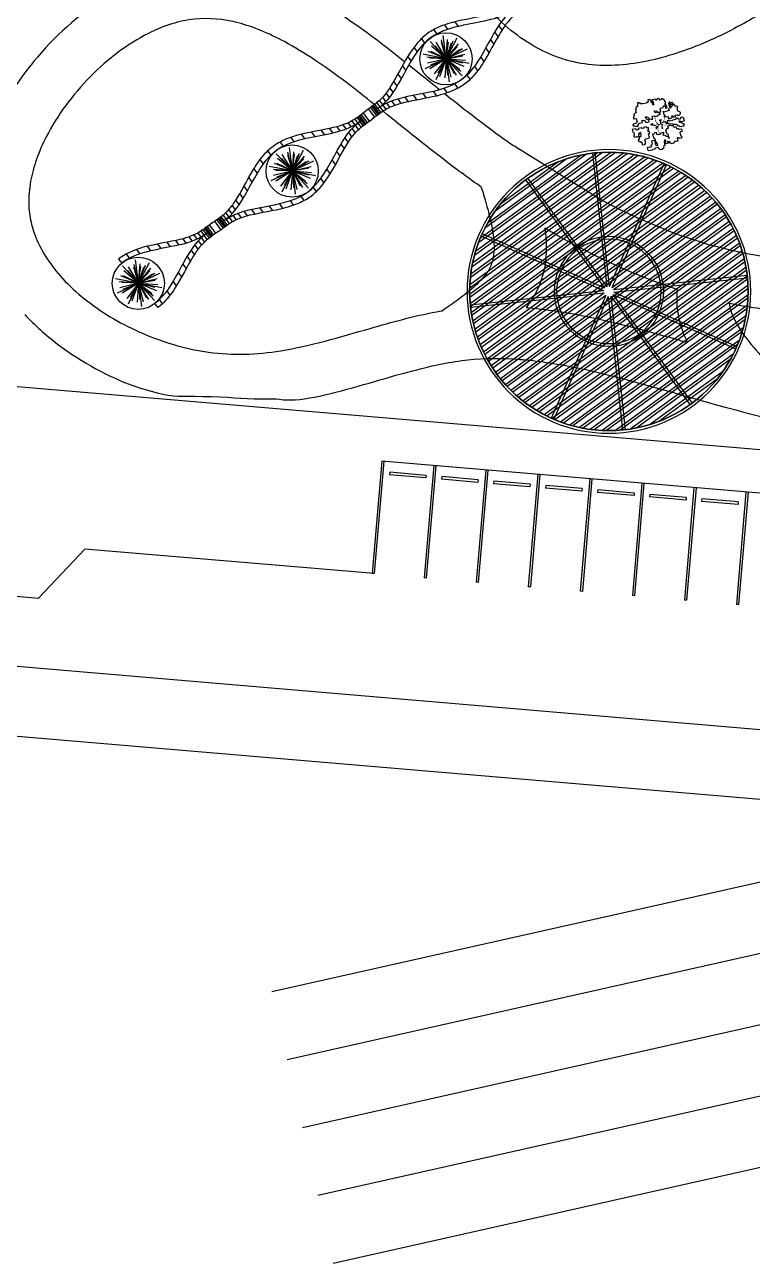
# Model space of a CAD drawing. Header units: inches. Extents: x 40 to 251, y 0 to 175.
# Drawn here: x 76.1 to 117.9, y 0.4 to 71.5 of the extents above; entities that cross this region are included whole.
import ezdxf

# ---------------------------------------------------------------- set-up
doc = ezdxf.new("R2010")
doc.units = ezdxf.units.IN
doc.header["$MEASUREMENT"] = 0
doc.layers.add('CUADRICULA', color=84, linetype='Continuous')
doc.layers.add('SENDAS', color=6, linetype='Continuous')

msp = doc.modelspace()

# ---------------------------------------------------------------- linework, layer by layer
for p, q in [((99.759, 71.029), (99.581, 71.275)), ((100.377, 71.285), (100.192, 71.539)), ((100.995, 71.455), (100.804, 71.718)), ((103.494, 71.249), (103.306, 71.508)), ((99.053, 70.514), (98.874, 70.758)), ((103.027, 70.446), (102.832, 70.715)), ((103.269, 70.879), (103.076, 71.144)), ((98.621, 70.004), (98.435, 70.257)), ((102.761, 69.962), (102.566, 70.23)), ((97.972, 68.943), (97.776, 69.21)), ((98.27, 69.467), (98.078, 69.729)), ((102.101, 68.914), (101.916, 69.168)), ((102.459, 69.442), (102.268, 69.705)), ((97.707, 68.459), (97.511, 68.726)), ((101.662, 68.413), (101.484, 68.658)), ((97.018, 67.369), (96.833, 67.621)), ((97.234, 67.666), (97.045, 67.925)), ((97.463, 68.03), (97.269, 68.294)), ((99.741, 67.459), (99.549, 67.721)), ((100.353, 67.638), (100.167, 67.892)), ((100.964, 67.904), (100.785, 68.148)), ((96.283, 66.679), (96.107, 66.92)), ((96.364, 66.738), (96.187, 66.979)), ((96.484, 66.829), (96.306, 67.072)), ((96.637, 66.958), (96.458, 67.202)), ((96.817, 67.135), (96.637, 67.381)), ((96.836, 66.686), (96.658, 66.929)), ((97.062, 66.801), (96.881, 67.048)), ((97.35, 66.915), (97.165, 67.167)), ((97.704, 67.024), (97.515, 67.282)), ((98.126, 67.125), (97.932, 67.39)), ((98.612, 67.223), (98.415, 67.491)), ((99.154, 67.329), (98.958, 67.596)), ((95.338, 65.99), (95.163, 66.232)), ((95.419, 66.049), (95.244, 66.29)), ((95.636, 65.836), (95.284, 66.319)), ((95.676, 65.865), (95.325, 66.348)), ((95.757, 65.924), (95.406, 66.407)), ((95.878, 66.012), (95.527, 66.495)), ((96.178, 66.231), (95.825, 66.713)), ((96.299, 66.32), (95.946, 66.801)), ((96.379, 66.379), (96.027, 66.86)), ((96.42, 66.408), (96.067, 66.89)), ((96.46, 66.438), (96.284, 66.678)), ((96.542, 66.496), (96.365, 66.737)), ((96.666, 66.58), (96.488, 66.823)), ((93.29, 65.236), (93.095, 65.504)), ((93.773, 65.337), (93.58, 65.602)), ((94.189, 65.445), (94.001, 65.703)), ((94.539, 65.559), (94.355, 65.812)), ((94.823, 65.679), (94.643, 65.926)), ((95.046, 65.797), (94.868, 66.041)), ((95.066, 65.344), (94.886, 65.592)), ((95.216, 65.903), (95.039, 66.147)), ((95.244, 65.524), (95.067, 65.768)), ((95.397, 65.654), (95.22, 65.898)), ((95.515, 65.746), (95.34, 65.988)), ((95.595, 65.806), (95.42, 66.047)), ((90.923, 64.581), (90.744, 64.826)), ((91.541, 64.836), (91.356, 65.09)), ((92.159, 65.007), (91.967, 65.269)), ((92.748, 65.131), (92.554, 65.398)), ((94.658, 64.8), (94.469, 65.059)), ((94.869, 65.105), (94.685, 65.357)), ((90.216, 64.065), (90.037, 64.309)), ((94.191, 63.997), (93.996, 64.266)), ((94.433, 64.43), (94.24, 64.695)), ((89.784, 63.555), (89.599, 63.808)), ((93.925, 63.513), (93.73, 63.781)), ((89.136, 62.494), (88.94, 62.761)), ((89.434, 63.018), (89.242, 63.28)), ((93.265, 62.465), (93.08, 62.719)), ((93.623, 62.993), (93.431, 63.256)), ((88.871, 62.01), (88.675, 62.277)), ((92.826, 61.964), (92.647, 62.209)), ((88.397, 61.217), (88.208, 61.476)), ((88.627, 61.581), (88.433, 61.846)), ((90.905, 61.01), (90.713, 61.272)), ((91.517, 61.189), (91.331, 61.443)), ((92.128, 61.455), (91.949, 61.699)), ((87.528, 60.289), (87.351, 60.531)), ((87.647, 60.38), (87.47, 60.623)), ((87.8, 60.509), (87.622, 60.753)), ((87.981, 60.686), (87.8, 60.933)), ((88.182, 60.92), (87.997, 61.172)), ((88.226, 60.352), (88.045, 60.599)), ((88.514, 60.466), (88.329, 60.718)), ((88.868, 60.575), (88.679, 60.833)), ((89.29, 60.676), (89.096, 60.941)), ((89.775, 60.775), (89.579, 61.043)), ((90.318, 60.88), (90.122, 61.147)), ((86.502, 59.541), (86.326, 59.783)), ((86.583, 59.6), (86.408, 59.841)), ((86.799, 59.387), (86.448, 59.87)), ((86.84, 59.416), (86.489, 59.899)), ((86.921, 59.475), (86.57, 59.958)), ((87.042, 59.563), (86.691, 60.046)), ((87.342, 59.782), (86.989, 60.264)), ((87.463, 59.871), (87.11, 60.352)), ((87.543, 59.93), (87.19, 60.412)), ((87.584, 59.959), (87.231, 60.441)), ((87.447, 60.231), (87.271, 60.471)), ((87.624, 59.989), (87.448, 60.229)), ((87.705, 60.047), (87.529, 60.288)), ((87.829, 60.131), (87.651, 60.374)), ((88, 60.237), (87.822, 60.481)), ((84.936, 58.888), (84.744, 59.153)), ((85.353, 58.996), (85.165, 59.254)), ((85.702, 59.11), (85.519, 59.363)), ((85.986, 59.23), (85.806, 59.477)), ((86.209, 59.348), (86.032, 59.592)), ((86.23, 58.895), (86.05, 59.143)), ((86.38, 59.454), (86.202, 59.698)), ((86.408, 59.075), (86.23, 59.319)), ((86.561, 59.205), (86.383, 59.449)), ((86.679, 59.298), (86.503, 59.539)), ((86.759, 59.357), (86.584, 59.598)), ((82.086, 58.132), (81.908, 58.377)), ((82.704, 58.387), (82.519, 58.641)), ((83.322, 58.558), (83.131, 58.82)), ((83.912, 58.682), (83.717, 58.949)), ((84.454, 58.787), (84.259, 59.055)), ((85.822, 58.351), (85.633, 58.611)), ((86.033, 58.656), (85.849, 58.909)), ((81.458, 58.085), (81.648, 57.853)), ((85.355, 57.548), (85.159, 57.817)), ((85.596, 57.981), (85.404, 58.246)), ((85.089, 57.064), (84.894, 57.332)), ((84.429, 56.016), (84.244, 56.27)), ((84.786, 56.544), (84.595, 56.807)), ((83.736, 55.295), (83.547, 55.527)), ((83.989, 55.515), (83.811, 55.76)), ((73.523, 50.947), (154.914, 44.017)), ((96.581, 46.475), (96.031, 40.016)), ((96.7, 46.464), (96.15, 40.005)), ((154.93, 41.507), (96.581, 46.475)), ((91.152, 12.087), (242.003, 45.981)), ((97.038, 45.834), (97.025, 45.684)), ((99.118, 45.506), (97.025, 45.684)), ((99.13, 45.655), (97.038, 45.834)), ((99.57, 46.22), (99.02, 39.761)), ((99.13, 45.655), (99.118, 45.506)), ((99.689, 46.21), (99.139, 39.751)), ((100.027, 45.579), (100.014, 45.43)), ((102.12, 45.401), (100.027, 45.579)), ((102.559, 45.966), (102.009, 39.507)), ((102.679, 45.955), (102.129, 39.496)), ((105.548, 45.711), (104.998, 39.252)), ((105.668, 45.701), (105.118, 39.242)), ((102.107, 45.251), (100.014, 45.43)), ((102.12, 45.401), (102.107, 45.251)), ((103.016, 45.325), (103.004, 45.175)), ((105.096, 44.997), (103.004, 45.175)), ((105.109, 45.146), (103.016, 45.325)), ((105.109, 45.146), (105.096, 44.997)), ((106.005, 45.07), (105.993, 44.921)), ((108.085, 44.742), (105.993, 44.921)), ((108.098, 44.892), (106.005, 45.07)), ((108.537, 45.457), (107.987, 38.998)), ((108.098, 44.892), (108.085, 44.742)), ((108.657, 45.446), (108.107, 38.987)), ((111.527, 45.202), (110.977, 38.743)), ((111.646, 45.192), (111.096, 38.733)), ((114.516, 44.948), (113.966, 38.489)), ((114.635, 44.937), (114.085, 38.478)), ((108.995, 44.816), (108.982, 44.666)), ((111.074, 44.488), (108.982, 44.666)), ((111.087, 44.637), (108.995, 44.816)), ((111.087, 44.637), (111.074, 44.488)), ((111.984, 44.561), (111.971, 44.412)), ((114.064, 44.233), (111.971, 44.412)), ((114.076, 44.383), (111.984, 44.561)), ((114.076, 44.383), (114.064, 44.233)), ((114.973, 44.307), (114.96, 44.157)), ((117.053, 43.979), (114.96, 44.157)), ((117.065, 44.128), (114.973, 44.307)), ((117.505, 44.693), (116.955, 38.234)), ((117.065, 44.128), (117.053, 43.979)), ((117.625, 44.683), (117.075, 38.224)), ((92.029, 8.184), (242.879, 42.078)), ((76.857, 38.597), (79.531, 41.42)), ((96.15, 40.005), (79.531, 41.42)), ((57.744, 40.224), (76.857, 38.597)), ((96.15, 40.005), (96.031, 40.016)), ((99.139, 39.751), (99.02, 39.761)), ((102.129, 39.496), (102.009, 39.507)), ((105.118, 39.242), (104.998, 39.252)), ((108.107, 38.987), (107.987, 38.998)), ((111.096, 38.733), (110.977, 38.743)), ((114.085, 38.478), (113.966, 38.489)), ((39.834, 37.735), (133.98, 29.719)), ((92.905, 4.282), (243.756, 38.176)), ((117.075, 38.224), (116.955, 38.234)), ((93.782, 0.379), (244.633, 34.273)), ((40.754, 33.642), (133.641, 25.734)), ((90.275, 15.99), (133.641, 25.734))]:
    msp.add_line(p, q)
for centre in [(100.27, 69.588), (91.434, 63.139), (82.597, 56.69)]:
    msp.add_circle(centre, 1.5)
for points, knots in [([(104.511, 73.055), (104.358, 72.943), (104.231, 72.848), (103.894, 72.603), (103.733, 72.496), (103.348, 72.311), (103.132, 72.235), (102.308, 72.003), (101.613, 71.908), (100.545, 71.659), (100.163, 71.548), (99.578, 71.282), (99.36, 71.158), (98.962, 70.855), (98.785, 70.68), (98.209, 70.008), (97.898, 69.434), (97.299, 68.336), (97.011, 67.812), (96.597, 67.334), (96.515, 67.251), (96.336, 67.093), (96.236, 67.015), (95.992, 66.835), (95.848, 66.732), (95.675, 66.606)], [3.721321, 3.721321, 3.721321, 3.721321, 4.116074, 4.116074, 4.90558, 4.90558, 5.695086, 5.695086, 7.698736, 7.698736, 8.830966, 8.830966, 9.542913, 9.542913, 10.25486, 10.25486, 12.082225, 12.082225, 13.909591, 13.909591, 14.356568, 14.356568, 14.803545, 14.803545, 15.252345, 15.252345, 15.252345, 15.252345]), ([(104.865, 72.57), (104.712, 72.458), (104.583, 72.366), (104.246, 72.119), (104.096, 71.999), (103.802, 71.689), (103.664, 71.506), (103.191, 70.793), (102.889, 70.16), (102.326, 69.218), (102.104, 68.888), (101.672, 68.412), (101.488, 68.243), (101.078, 67.956), (100.857, 67.84), (100.042, 67.497), (99.4, 67.375), (98.172, 67.14), (97.585, 67.025), (97.004, 66.777), (96.899, 66.724), (96.694, 66.602), (96.589, 66.531), (96.343, 66.353), (96.202, 66.248), (96.029, 66.121)], [3.721321, 3.721321, 3.721321, 3.721321, 4.116074, 4.116074, 4.90558, 4.90558, 5.695086, 5.695086, 7.698736, 7.698736, 8.830966, 8.830966, 9.542913, 9.542913, 10.25486, 10.25486, 12.082225, 12.082225, 13.909591, 13.909591, 14.356568, 14.356568, 14.803545, 14.803545, 15.252345, 15.252345, 15.252345, 15.252345]), ([(104.296, 72.526), (104.296, 72.526), (102.991, 71.496), (98.628, 71.838), (97.623, 67.578), (96.243, 66.649), (96.243, 66.649)], [3.721321, 3.721321, 3.721321, 3.721321, 4.743416, 9.486833, 14.230249, 15.252345, 15.252345, 15.252345, 15.252345]), ([(104.296, 72.526), (104.296, 72.526), (102.917, 71.598), (101.912, 67.338), (97.549, 67.679), (96.243, 66.649), (96.243, 66.649)], [3.721321, 3.721321, 3.721321, 3.721321, 4.743416, 9.486833, 14.230249, 15.252345, 15.252345, 15.252345, 15.252345]), ([(104.296, 72.526), (104.296, 72.526), (102.917, 71.598), (101.912, 67.338), (97.549, 67.679), (96.243, 66.649), (96.243, 66.649)], [3.721321, 3.721321, 3.721321, 3.721321, 4.743416, 9.486833, 14.230249, 15.252345, 15.252345, 15.252345, 15.252345]), ([(104.296, 72.526), (104.296, 72.526), (102.991, 71.496), (98.628, 71.838), (97.623, 67.578), (96.243, 66.649), (96.243, 66.649)], [3.721321, 3.721321, 3.721321, 3.721321, 4.743416, 9.486833, 14.230249, 15.252345, 15.252345, 15.252345, 15.252345]), ([(86.839, 60.157), (86.991, 60.268), (87.121, 60.361), (87.457, 60.607), (87.607, 60.728), (87.901, 61.038), (88.04, 61.22), (88.512, 61.934), (88.815, 62.567), (89.377, 63.508), (89.6, 63.839), (90.031, 64.315), (90.216, 64.484), (90.626, 64.771), (90.846, 64.886), (91.662, 65.23), (92.303, 65.351), (93.532, 65.587), (94.119, 65.701), (94.7, 65.95), (94.804, 66.003), (95.01, 66.125), (95.114, 66.196), (95.36, 66.373), (95.501, 66.479), (95.675, 66.606)], [3.721321, 3.721321, 3.721321, 3.721321, 4.116074, 4.116074, 4.90558, 4.90558, 5.695086, 5.695086, 7.698736, 7.698736, 8.830966, 8.830966, 9.542913, 9.542913, 10.25486, 10.25486, 12.082225, 12.082225, 13.909591, 13.909591, 14.356568, 14.356568, 14.803545, 14.803545, 15.252345, 15.252345, 15.252345, 15.252345]), ([(87.192, 59.672), (87.345, 59.783), (87.473, 59.879), (87.81, 60.124), (87.97, 60.23), (88.355, 60.415), (88.572, 60.492), (89.395, 60.724), (90.09, 60.819), (91.158, 61.068), (91.541, 61.179), (92.126, 61.444), (92.343, 61.569), (92.741, 61.872), (92.919, 62.046), (93.494, 62.718), (93.806, 63.292), (94.405, 64.391), (94.693, 64.915), (95.107, 65.392), (95.189, 65.476), (95.368, 65.634), (95.467, 65.712), (95.711, 65.892), (95.855, 65.994), (96.029, 66.121)], [3.721321, 3.721321, 3.721321, 3.721321, 4.116074, 4.116074, 4.90558, 4.90558, 5.695086, 5.695086, 7.698736, 7.698736, 8.830966, 8.830966, 9.542913, 9.542913, 10.25486, 10.25486, 12.082225, 12.082225, 13.909591, 13.909591, 14.356568, 14.356568, 14.803545, 14.803545, 15.252345, 15.252345, 15.252345, 15.252345]), ([(87.407, 60.2), (87.407, 60.2), (88.712, 61.23), (93.076, 60.889), (94.081, 65.149), (95.46, 66.077), (95.46, 66.077)], [3.721321, 3.721321, 3.721321, 3.721321, 4.743416, 9.486833, 14.230249, 15.252345, 15.252345, 15.252345, 15.252345]), ([(87.407, 60.2), (87.407, 60.2), (88.786, 61.129), (89.791, 65.389), (94.155, 65.047), (95.46, 66.077), (95.46, 66.077)], [3.721321, 3.721321, 3.721321, 3.721321, 4.743416, 9.486833, 14.230249, 15.252345, 15.252345, 15.252345, 15.252345]), ([(86.839, 60.157), (86.686, 60.045), (86.558, 59.95), (86.221, 59.705), (86.061, 59.599), (85.675, 59.413), (85.459, 59.337), (84.636, 59.105), (83.941, 59.01), (82.873, 58.761), (82.49, 58.65), (81.905, 58.384), (81.688, 58.26), (81.479, 58.101), (81.468, 58.093), (81.458, 58.085)], [3.721321, 3.721321, 3.721321, 3.721321, 4.116074, 4.116074, 4.90558, 4.90558, 5.695086, 5.695086, 7.698736, 7.698736, 8.830966, 8.830966, 9.542913, 9.542913, 9.579217, 9.579217, 9.579217, 9.579217]), ([(86.624, 59.629), (86.624, 59.629), (85.319, 58.598), (82.889, 58.789), (81.67, 57.869), (81.648, 57.853)], [3.721321, 3.721321, 3.721321, 3.721321, 4.743416, 9.486833, 9.572458, 9.572458, 9.572458, 9.572458]), ([(86.624, 59.629), (86.624, 59.629), (85.265, 58.713), (84.71, 56.432), (83.547, 55.527)], [3.721321, 3.721321, 3.721321, 3.721321, 4.743416, 9.401208, 9.401208, 9.401208, 9.401208]), ([(87.192, 59.672), (87.04, 59.561), (86.91, 59.468), (86.574, 59.222), (86.424, 59.101), (86.13, 58.791), (85.991, 58.608), (85.519, 57.895), (85.216, 57.262), (84.654, 56.321), (84.431, 55.99), (84.035, 55.553), (83.892, 55.416), (83.736, 55.295)], [3.721321, 3.721321, 3.721321, 3.721321, 4.116074, 4.116074, 4.90558, 4.90558, 5.695086, 5.695086, 7.698736, 7.698736, 8.830966, 8.830966, 9.394124, 9.394124, 9.394124, 9.394124])]:
    msp.add_open_spline(points, degree=3, knots=knots)
at = {"layer": 'CUADRICULA'}
for p, q in [((100.281, 69.594), (99.355, 70.583)), ((100.281, 69.594), (99.7, 70.538)), ((100.283, 69.595), (100.014, 70.521)), ((100.283, 69.595), (100.023, 70.672)), ((100.283, 69.595), (100.115, 70.939)), ((100.281, 69.594), (100.917, 70.79)), ((100.281, 69.594), (100.688, 70.625)), ((100.281, 69.594), (100.594, 70.507)), ((100.283, 69.595), (100.368, 70.699)), ((100.283, 69.595), (100.414, 70.551)), ((100.281, 69.594), (98.951, 69.85)), ((100.281, 69.594), (99.256, 70.017)), ((100.281, 69.594), (99.412, 70.014)), ((100.281, 69.594), (99.437, 70.313)), ((100.281, 69.594), (99.658, 70.331)), ((100.281, 69.594), (100.986, 70.449)), ((100.281, 69.594), (100.938, 70.301)), ((100.281, 69.594), (101.224, 70.175)), ((100.281, 69.594), (101.507, 70.17)), ((100.281, 69.594), (101.079, 70.137)), ((100.281, 69.594), (101.358, 69.855)), ((100.281, 69.594), (101.23, 69.765)), ((100.281, 69.594), (99.055, 69.019)), ((100.281, 69.594), (99.176, 69.68)), ((100.281, 69.594), (99.204, 69.334)), ((100.281, 69.594), (99.316, 69.625)), ((100.281, 69.594), (99.337, 69.014)), ((100.281, 69.594), (99.387, 69.23)), ((100.279, 69.6), (99.601, 68.724)), ((100.279, 69.6), (99.681, 68.385)), ((100.279, 69.6), (99.81, 68.757)), ((100.279, 69.6), (99.905, 68.557)), ((100.282, 69.606), (100.197, 68.502)), ((100.281, 69.594), (101.207, 68.606)), ((100.281, 69.594), (101.611, 69.339)), ((100.281, 69.594), (100.737, 68.744)), ((100.281, 69.594), (101.043, 69.003)), ((100.281, 69.594), (101.218, 69.364)), ((100.281, 69.594), (100.861, 68.651)), ((100.281, 69.594), (101.124, 68.876)), ((100.281, 69.594), (101.305, 69.172)), ((100.281, 69.594), (101.385, 69.509)), ((100.282, 69.606), (100.543, 68.529)), ((100.282, 69.606), (100.353, 68.644)), ((100.282, 69.606), (100.451, 68.262)), ((91.445, 63.146), (90.519, 64.134)), ((91.445, 63.146), (90.864, 64.089)), ((91.447, 63.146), (91.178, 64.072)), ((91.447, 63.146), (91.187, 64.223)), ((91.447, 63.146), (91.279, 64.49)), ((91.445, 63.145), (92.081, 64.341)), ((91.445, 63.145), (91.851, 64.176)), ((91.445, 63.145), (91.758, 64.058)), ((91.447, 63.146), (91.532, 64.25)), ((91.447, 63.146), (91.578, 64.102)), ((91.445, 63.146), (90.114, 63.401)), ((91.445, 63.146), (90.42, 63.568)), ((91.445, 63.146), (90.576, 63.566)), ((91.445, 63.146), (90.601, 63.864)), ((91.445, 63.146), (90.822, 63.883)), ((91.445, 63.145), (92.15, 64)), ((91.445, 63.145), (92.102, 63.852)), ((91.445, 63.146), (92.388, 63.726)), ((91.445, 63.146), (92.671, 63.721)), ((91.445, 63.146), (92.243, 63.688)), ((91.445, 63.146), (92.521, 63.406)), ((91.445, 63.146), (90.218, 62.57)), ((91.445, 63.146), (90.34, 63.231)), ((91.445, 63.146), (90.368, 62.885)), ((91.445, 63.146), (90.48, 63.176)), ((91.445, 63.146), (90.501, 62.565)), ((91.445, 63.146), (90.551, 62.781)), ((91.443, 63.151), (90.765, 62.275)), ((91.443, 63.151), (90.845, 61.936)), ((91.443, 63.151), (90.973, 62.308)), ((91.443, 63.151), (91.069, 62.108)), ((91.446, 63.157), (91.361, 62.053)), ((91.445, 63.146), (92.394, 63.316)), ((91.445, 63.146), (92.371, 62.157)), ((91.445, 63.146), (92.775, 62.89)), ((91.445, 63.146), (91.9, 62.295)), ((91.445, 63.146), (92.207, 62.554)), ((91.445, 63.146), (92.381, 62.915)), ((91.445, 63.146), (92.025, 62.202)), ((91.445, 63.146), (92.288, 62.427)), ((91.445, 63.146), (92.469, 62.723)), ((91.445, 63.146), (92.549, 63.06)), ((91.446, 63.157), (91.707, 62.081)), ((91.446, 63.157), (91.517, 62.195)), ((91.446, 63.157), (91.614, 61.813)), ((82.608, 56.697), (81.682, 57.685)), ((82.611, 56.697), (82.35, 57.774)), ((82.611, 56.697), (82.443, 58.041)), ((82.608, 56.697), (83.244, 57.892)), ((82.608, 56.697), (83.015, 57.727)), ((82.611, 56.697), (82.696, 57.802)), ((82.611, 56.697), (82.742, 57.653)), ((82.608, 56.697), (81.278, 56.952)), ((82.608, 56.697), (81.584, 57.119)), ((82.608, 56.697), (81.74, 57.117)), ((82.608, 56.697), (81.765, 57.415)), ((82.608, 56.697), (81.986, 57.434)), ((82.608, 56.697), (82.028, 57.64)), ((82.611, 56.697), (82.342, 57.623)), ((82.608, 56.697), (82.922, 57.609)), ((82.608, 56.697), (83.314, 57.551)), ((82.608, 56.697), (83.266, 57.403)), ((82.608, 56.697), (83.552, 57.277)), ((82.608, 56.697), (83.835, 57.272)), ((82.608, 56.697), (83.406, 57.239)), ((82.608, 56.697), (83.685, 56.957)), ((82.608, 56.697), (81.382, 56.121)), ((82.608, 56.697), (81.504, 56.782)), ((82.608, 56.697), (81.531, 56.436)), ((82.608, 56.697), (81.644, 56.727)), ((82.608, 56.697), (81.665, 56.116)), ((82.608, 56.697), (81.715, 56.332)), ((82.607, 56.702), (81.929, 55.826)), ((82.607, 56.702), (82.009, 55.487)), ((82.607, 56.702), (82.137, 55.859)), ((82.607, 56.702), (82.233, 55.659)), ((82.61, 56.708), (82.525, 55.604)), ((82.608, 56.697), (83.558, 56.867)), ((82.608, 56.697), (83.534, 55.708)), ((82.608, 56.697), (83.938, 56.441)), ((82.608, 56.697), (83.064, 55.846)), ((82.608, 56.697), (83.371, 56.105)), ((82.608, 56.697), (83.545, 56.466)), ((82.608, 56.697), (83.189, 55.753)), ((82.608, 56.697), (83.452, 55.979)), ((82.608, 56.697), (83.633, 56.274)), ((82.608, 56.697), (83.713, 56.612)), ((82.61, 56.708), (82.87, 55.632)), ((82.61, 56.708), (82.68, 55.746)), ((82.61, 56.708), (82.778, 55.364))]:
    msp.add_line(p, q, dxfattribs=at)
at = {"layer": 'CUADRICULA', "extrusion": (0, 0, -1)}
for p, q in [((111.114, 64.083), (101.69, 57.206)), ((110.697, 64.15), (101.753, 57.623)), ((110.479, 64.177), (101.795, 57.839)), ((110.019, 64.212), (101.901, 58.288)), ((109.775, 64.22), (101.967, 58.522)), ((109.256, 64.213), (102.133, 59.014)), ((108.977, 64.195), (102.235, 59.274)), ((108.368, 64.122), (102.491, 59.832)), ((108.029, 64.06), (102.653, 60.136)), ((109.525, 56.492), (108.702, 64.168)), ((109.674, 56.508), (108.851, 64.184)), ((112.234, 63.786), (101.631, 56.048)), ((111.879, 63.899), (101.632, 56.42)), ((112.404, 63.725), (101.637, 55.867)), ((111.695, 63.95), (101.639, 56.611)), ((112.735, 63.595), (101.661, 55.513)), ((111.313, 64.043), (101.668, 57.003)), ((112.894, 63.525), (101.678, 55.34)), ((113.203, 63.379), (101.723, 55.001)), ((107.242, 63.857), (103.086, 60.824)), ((106.755, 63.688), (103.396, 61.236)), ((109.674, 56.508), (112.799, 63.567)), ((109.811, 56.447), (112.936, 63.507)), ((113.352, 63.303), (101.751, 54.835)), ((113.642, 63.143), (101.815, 54.511)), ((113.782, 63.059), (101.851, 54.352)), ((114.054, 62.887), (101.933, 54.04)), ((114.186, 62.797), (101.978, 53.887)), ((109.404, 56.404), (104.853, 62.64)), ((109.525, 56.492), (104.974, 62.728)), ((114.442, 62.612), (102.076, 53.587)), ((114.566, 62.517), (102.129, 53.44)), ((114.806, 62.321), (102.242, 53.152)), ((114.923, 62.22), (102.303, 53.01)), ((115.148, 62.014), (102.431, 52.732)), ((115.257, 61.908), (102.498, 52.596)), ((115.469, 61.69), (102.641, 52.328)), ((115.571, 61.579), (102.716, 52.197)), ((115.768, 61.352), (102.872, 51.94)), ((115.863, 61.236), (102.954, 51.814)), ((115.857, 61.231), (102.96, 51.819)), ((116.306, 60.63), (103.396, 51.208)), ((116.387, 60.504), (103.491, 51.092)), ((109.811, 56.447), (116.047, 60.998)), ((109.9, 56.326), (116.136, 60.877)), ((116.543, 60.246), (103.688, 50.864)), ((116.618, 60.115), (103.79, 50.753)), ((116.761, 59.848), (104.002, 50.536)), ((109.343, 56.266), (102.284, 59.391)), ((109.404, 56.404), (102.345, 59.529)), ((116.828, 59.711), (104.111, 50.43)), ((116.956, 59.434), (104.336, 50.223)), ((117.017, 59.292), (104.453, 50.122)), ((117.13, 59.003), (104.693, 49.926)), ((117.183, 58.856), (104.817, 49.831)), ((117.281, 58.556), (105.073, 49.646)), ((117.326, 58.404), (105.205, 49.557)), ((117.408, 58.092), (105.477, 49.384)), ((117.444, 57.933), (105.617, 49.301)), ((117.509, 57.608), (105.907, 49.141)), ((117.536, 57.442), (106.056, 49.064)), ((117.581, 57.104), (106.365, 48.918)), ((109.9, 56.326), (117.576, 57.15)), ((109.916, 56.177), (117.592, 57)), ((109.343, 56.266), (101.667, 55.443)), ((117.598, 56.931), (106.525, 48.849)), ((117.622, 56.576), (106.855, 48.718)), ((117.628, 56.395), (107.026, 48.657)), ((109.359, 56.117), (101.683, 55.294)), ((109.359, 56.117), (103.123, 51.566)), ((109.448, 55.996), (103.212, 51.445)), ((109.448, 55.996), (106.323, 48.937)), ((109.585, 55.935), (106.46, 48.876)), ((117.627, 56.023), (107.38, 48.545)), ((117.62, 55.832), (107.564, 48.493)), ((109.585, 55.935), (110.408, 48.259)), ((109.734, 55.951), (114.285, 49.716)), ((109.734, 55.951), (110.557, 48.275)), ((109.855, 56.04), (116.915, 52.915)), ((109.855, 56.04), (114.406, 49.804)), ((109.916, 56.177), (116.975, 53.052)), ((117.591, 55.44), (107.946, 48.401)), ((117.569, 55.238), (108.145, 48.361)), ((117.506, 54.821), (108.562, 48.293)), ((117.464, 54.605), (108.78, 48.267)), ((117.358, 54.156), (109.24, 48.231)), ((117.292, 53.922), (109.484, 48.223)), ((117.126, 53.43), (110.003, 48.23)), ((117.024, 53.169), (110.282, 48.248)), ((116.768, 52.611), (110.891, 48.322)), ((116.606, 52.307), (111.23, 48.384)), ((116.173, 51.62), (112.017, 48.586)), ((115.863, 51.208), (112.504, 48.756))]:
    msp.add_line(p, q, dxfattribs=at)
at = {"layer": 'CUADRICULA'}
for points in [[(112.668, 67.316), (112.673, 67.294), (112.627, 67.283), (112.632, 67.261), (112.61, 67.256), (112.615, 67.233), (112.547, 67.218), (112.537, 67.263), (112.509, 67.281), (112.504, 67.303), (112.391, 67.278), (112.396, 67.255), (112.373, 67.25), (112.356, 67.222), (112.333, 67.217), (112.323, 67.262), (112.3, 67.257), (112.295, 67.28), (112.091, 67.234), (112.107, 67.166), (112.129, 67.171), (112.139, 67.126), (112.185, 67.136), (112.162, 67.131), (112.203, 66.95), (112.157, 66.94), (112.163, 66.918), (112.132, 67.053), (112.104, 67.071), (112.082, 67.066), (112.046, 67.224), (112.023, 67.219), (112.018, 67.242), (111.95, 67.226), (111.945, 67.249), (111.877, 67.234), (111.86, 67.206), (111.88, 67.115), (111.858, 67.11), (111.863, 67.088), (111.795, 67.073), (111.8, 67.05), (111.573, 66.999), (111.523, 67.011), (111.455, 66.996), (111.445, 67.041), (111.422, 67.036), (111.395, 67.054), (111.372, 67.049), (111.344, 67.066), (111.276, 67.051), (111.297, 66.961), (111.279, 66.933), (111.257, 66.928), (111.277, 66.837), (111.186, 66.817), (111.191, 66.794), (111.169, 66.789), (111.189, 66.699), (111.166, 66.694), (111.187, 66.603), (111.164, 66.598), (111.189, 66.485), (111.167, 66.48), (111.149, 66.452), (111.127, 66.447), (111.109, 66.42), (111.064, 66.409), (111.079, 66.342), (111.056, 66.336), (111.067, 66.291), (111.044, 66.286), (111.054, 66.241), (111.037, 66.213), (111.052, 66.145), (111.097, 66.156), (111.102, 66.133), (111.193, 66.153), (111.228, 65.995), (111.251, 66), (111.261, 65.955), (111.216, 65.945), (111.221, 65.922), (111.198, 65.917), (111.203, 65.894), (111.181, 65.889), (111.186, 65.867), (111.027, 65.831), (111.032, 65.808), (111.01, 65.803), (111.025, 65.736), (111.048, 65.741), (111.121, 65.733), (111.194, 65.726), (111.221, 65.708), (111.312, 65.729), (111.302, 65.774), (111.324, 65.779), (111.319, 65.802), (111.337, 65.829), (111.332, 65.852), (111.377, 65.862), (111.372, 65.885), (111.553, 65.925), (111.528, 66.039), (111.641, 66.064), (111.646, 66.041), (111.669, 66.046), (111.696, 66.029), (111.701, 66.006), (111.724, 66.011), (111.734, 65.966), (111.762, 65.949), (111.767, 65.926), (111.925, 65.962), (111.92, 65.984), (111.943, 65.989), (111.918, 66.102), (111.872, 66.092), (111.845, 66.11), (111.822, 66.105), (111.817, 66.127), (111.794, 66.122), (111.789, 66.145), (111.767, 66.14), (111.741, 66.253), (111.786, 66.263), (111.792, 66.24), (111.837, 66.251), (111.865, 66.233), (111.887, 66.238), (111.897, 66.193), (111.925, 66.175), (111.93, 66.153), (111.953, 66.158), (111.958, 66.135), (111.98, 66.14), (111.986, 66.118), (112.053, 66.133), (112.059, 66.11), (112.149, 66.131), (112.119, 66.266), (112.136, 66.294), (112.249, 66.319), (112.254, 66.297), (112.277, 66.302), (112.282, 66.279), (112.441, 66.315), (112.436, 66.338), (112.458, 66.343), (112.453, 66.365), (112.566, 66.391), (112.561, 66.413), (112.584, 66.418), (112.569, 66.486), (112.523, 66.476), (112.518, 66.499), (112.473, 66.488), (112.468, 66.511), (112.423, 66.501), (112.418, 66.524), (112.282, 66.493), (112.261, 66.583), (112.216, 66.573), (112.375, 66.609), (112.39, 66.541), (112.412, 66.546), (112.44, 66.529), (112.621, 66.569), (112.581, 66.75), (112.739, 66.786), (112.757, 66.814), (112.752, 66.836), (112.774, 66.841), (112.764, 66.886), (112.809, 66.897), (112.814, 66.874), (112.837, 66.879), (112.842, 66.856), (112.865, 66.862), (112.89, 66.749), (112.981, 66.769), (112.945, 66.927), (112.9, 66.917), (112.895, 66.94), (112.872, 66.935), (112.857, 67.002), (112.88, 67.007), (112.869, 67.053), (112.892, 67.058), (112.872, 67.148), (112.849, 67.143), (112.844, 67.166), (112.816, 67.183), (112.801, 67.251), (112.778, 67.246), (112.751, 67.264), (112.728, 67.258), (112.723, 67.281), (112.7, 67.276), (112.695, 67.299)], [(113.091, 67.126), (113.113, 67.131), (113.19, 66.792), (113.167, 66.787), (113.212, 66.797), (113.207, 66.82), (113.225, 66.847), (113.242, 66.875), (113.265, 66.88), (113.305, 66.913), (113.295, 66.958), (113.245, 66.971), (113.222, 66.966), (113.217, 66.988), (113.126, 66.968), (113.106, 67.058), (113.061, 67.048), (113.101, 66.867), (113.124, 66.872), (113.129, 66.85), (113.152, 66.855), (113.167, 66.787), (113.122, 66.777), (113.127, 66.754), (113.082, 66.744), (113.087, 66.721), (113.064, 66.716), (113.084, 66.626), (113.062, 66.621), (113.044, 66.593), (112.772, 66.532), (112.762, 66.577), (112.74, 66.572), (112.785, 66.369), (112.808, 66.374), (112.836, 66.356), (112.846, 66.311), (112.801, 66.301), (112.811, 66.256), (112.879, 66.271), (112.884, 66.248), (113.042, 66.284), (113.063, 66.193), (113.04, 66.188), (113.05, 66.143), (113.254, 66.189), (113.249, 66.211), (113.271, 66.217), (113.251, 66.307), (113.296, 66.317), (113.307, 66.272), (113.329, 66.277), (113.334, 66.254), (113.357, 66.259), (113.362, 66.237), (113.453, 66.257), (113.432, 66.348), (113.568, 66.378), (113.596, 66.361), (113.601, 66.338), (113.714, 66.363), (113.709, 66.386), (113.732, 66.391), (113.726, 66.414), (113.744, 66.441), (113.739, 66.464), (113.762, 66.469), (113.751, 66.514), (113.724, 66.532), (113.701, 66.527), (113.696, 66.549), (113.673, 66.544), (113.668, 66.567), (113.646, 66.562), (113.618, 66.579), (113.595, 66.574), (113.55, 66.778), (113.595, 66.788), (113.58, 66.856), (113.534, 66.846), (113.529, 66.868), (113.439, 66.848), (113.418, 66.938), (113.396, 66.933), (113.391, 66.956), (113.363, 66.973), (113.34, 66.968), (113.313, 66.986), (113.297, 67.054), (113.27, 67.071), (113.156, 67.046), (113.129, 67.063)], [(113.002, 66.037), (113.093, 66.058), (113.098, 66.035), (113.121, 66.04), (113.126, 66.018), (113.307, 66.058), (113.302, 66.081), (113.483, 66.122), (113.478, 66.144), (113.501, 66.149), (113.518, 66.177), (113.541, 66.182), (113.536, 66.205), (113.581, 66.215), (113.601, 66.124), (113.76, 66.16), (113.755, 66.183), (113.772, 66.21), (113.79, 66.238), (113.88, 66.258), (113.896, 66.19), (113.918, 66.196), (113.959, 66.015), (113.755, 65.969), (113.75, 65.991), (113.722, 66.009), (113.717, 66.032), (113.649, 66.016), (113.665, 65.949), (113.732, 65.964), (113.738, 65.941), (113.783, 65.951), (113.788, 65.929), (113.811, 65.934), (113.816, 65.911), (113.838, 65.916), (113.843, 65.894), (113.871, 65.876), (113.894, 65.881), (113.899, 65.859), (113.927, 65.841), (113.949, 65.846), (113.954, 65.824), (113.932, 65.818), (113.942, 65.773), (113.919, 65.768), (113.929, 65.723), (113.703, 65.672), (113.693, 65.717), (113.67, 65.712), (113.665, 65.735), (113.62, 65.725), (113.615, 65.747), (113.592, 65.742), (113.582, 65.787), (113.537, 65.777), (113.531, 65.8), (113.486, 65.79), (113.481, 65.812), (113.458, 65.807), (113.453, 65.83), (113.34, 65.804), (113.335, 65.827), (113.312, 65.822), (113.307, 65.845), (113.285, 65.839), (113.28, 65.862), (113.099, 65.821), (113.088, 65.867), (112.93, 65.831), (112.92, 65.876), (112.942, 65.881), (112.937, 65.904), (112.983, 65.914), (112.978, 65.937), (113.023, 65.947), (112.997, 66.06)], [(111.883, 65.62), (111.838, 65.609), (111.833, 65.632), (111.81, 65.627), (111.8, 65.672), (111.778, 65.667), (111.773, 65.69), (111.637, 65.659), (111.647, 65.614), (111.534, 65.589), (111.529, 65.611), (111.483, 65.601), (111.478, 65.624), (111.32, 65.588), (111.335, 65.52), (111.222, 65.495), (111.217, 65.517), (111.194, 65.512), (111.184, 65.557), (111.161, 65.552), (111.134, 65.57), (110.975, 65.534), (111.011, 65.376), (111.033, 65.381), (111.038, 65.358), (111.061, 65.364), (111.091, 65.228), (111.069, 65.223), (111.079, 65.178), (111.056, 65.172), (111.072, 65.105), (111.094, 65.11), (111.099, 65.087), (111.235, 65.118), (111.24, 65.095), (111.353, 65.12), (111.348, 65.143), (111.371, 65.148), (111.356, 65.216), (111.378, 65.221), (111.358, 65.311), (111.403, 65.322), (111.398, 65.344), (111.466, 65.36), (111.444, 65.354), (111.474, 65.219), (111.451, 65.214), (111.467, 65.146), (111.444, 65.141), (111.449, 65.118), (111.381, 65.103), (111.391, 65.058), (111.369, 65.053), (111.379, 65.007), (111.356, 65.002), (111.366, 64.957), (111.321, 64.947), (111.346, 64.834), (111.369, 64.839), (111.419, 64.826), (111.442, 64.832), (111.447, 64.809), (111.492, 64.819), (111.498, 64.796), (111.52, 64.802), (111.551, 64.666), (111.573, 64.671), (111.578, 64.648), (111.737, 64.684), (111.722, 64.752), (111.744, 64.757), (111.704, 64.938), (111.726, 64.943), (111.721, 64.965), (111.744, 64.971), (111.739, 64.993), (111.965, 65.044), (111.914, 65.27), (111.937, 65.275), (111.932, 65.298), (111.977, 65.308), (111.952, 65.421), (111.884, 65.406), (111.864, 65.496), (111.909, 65.507), (111.904, 65.529), (111.926, 65.534), (111.906, 65.625), (111.861, 65.614), (111.856, 65.637)], [(111.896, 64.506), (111.986, 64.526), (111.991, 64.504), (112.082, 64.524), (112.062, 64.614), (112.084, 64.619), (112.079, 64.642), (112.125, 64.652), (112.114, 64.698), (112.137, 64.703), (112.101, 64.861), (112.124, 64.866), (112.119, 64.889), (112.255, 64.919), (112.321, 64.625), (112.366, 64.635), (112.371, 64.613), (112.417, 64.623), (112.422, 64.6), (112.444, 64.605), (112.419, 64.718), (112.391, 64.736), (112.381, 64.781), (112.358, 64.776), (112.331, 64.794), (112.285, 64.997), (112.262, 64.992), (112.252, 65.037), (112.207, 65.027), (112.151, 65.276), (112.264, 65.301), (112.259, 65.324), (112.282, 65.329), (112.277, 65.352), (112.344, 65.367), (112.37, 65.254), (112.393, 65.259), (112.398, 65.236), (112.488, 65.257), (112.493, 65.234), (112.584, 65.254), (112.579, 65.277), (112.601, 65.282), (112.596, 65.305), (112.619, 65.31), (112.637, 65.337), (112.772, 65.368), (112.777, 65.345), (112.76, 65.318), (112.765, 65.295), (112.742, 65.29), (112.747, 65.267), (112.725, 65.262), (112.735, 65.217), (112.758, 65.222), (112.763, 65.199), (112.831, 65.215), (112.836, 65.192), (112.858, 65.197), (112.863, 65.175), (112.886, 65.18), (112.891, 65.157), (112.941, 65.145), (112.969, 65.127), (113.014, 65.137), (113.02, 65.115), (113.042, 65.12), (113.052, 65.075), (113.075, 65.08), (113.09, 65.012), (113.034, 65.261), (112.984, 65.273), (112.956, 65.29), (112.905, 65.517), (112.951, 65.527), (112.946, 65.549), (112.968, 65.555), (112.963, 65.577), (113.054, 65.597), (113.023, 65.733), (113.204, 65.774), (113.209, 65.751), (113.3, 65.772), (113.32, 65.681), (113.366, 65.691), (113.371, 65.669), (113.484, 65.694), (113.509, 65.581), (113.532, 65.586), (113.537, 65.564), (113.605, 65.579), (113.61, 65.556), (113.678, 65.571), (113.683, 65.549), (113.796, 65.574), (113.832, 65.416), (113.719, 65.391), (113.724, 65.368), (113.701, 65.363), (113.742, 65.182), (113.764, 65.187), (113.769, 65.164), (113.797, 65.147), (113.817, 65.056), (113.795, 65.051), (113.8, 65.029), (113.687, 65.003), (113.682, 65.026), (113.659, 65.021), (113.654, 65.043), (113.631, 65.038), (113.626, 65.061), (113.558, 65.046), (113.599, 64.865), (113.486, 64.839), (113.481, 64.862), (113.39, 64.842), (113.395, 64.819), (113.372, 64.814), (113.378, 64.791), (113.355, 64.786), (113.365, 64.741), (113.207, 64.705), (113.202, 64.728), (113.179, 64.723), (113.159, 64.813), (113.136, 64.808), (113.131, 64.831), (113.108, 64.826), (113.103, 64.848), (112.99, 64.823), (112.985, 64.846), (112.962, 64.84), (112.985, 64.846), (113.013, 64.828), (113.035, 64.833), (113.056, 64.743), (112.897, 64.707), (112.856, 64.888), (112.902, 64.898), (112.897, 64.921), (112.829, 64.906), (112.834, 64.883), (112.811, 64.878), (112.821, 64.833), (112.799, 64.827), (112.849, 64.601), (112.782, 64.586), (112.764, 64.558), (112.779, 64.491), (112.762, 64.463), (112.767, 64.44), (112.721, 64.43), (112.727, 64.407), (112.681, 64.397), (112.686, 64.375), (112.596, 64.354), (112.568, 64.372), (112.563, 64.394), (112.54, 64.389), (112.535, 64.412), (112.508, 64.43), (112.502, 64.452), (112.48, 64.447), (112.47, 64.492), (112.289, 64.452), (112.294, 64.429), (112.271, 64.424), (112.276, 64.401), (112.118, 64.366), (112.123, 64.343), (111.919, 64.297), (111.914, 64.32), (111.891, 64.315), (111.851, 64.496), (111.896, 64.506)], [(112.34, 65.762), (112.271, 65.746), (112.27, 65.752), (112.265, 65.75), (112.264, 65.756), (112.252, 65.758), (112.246, 65.763), (112.239, 65.767), (112.233, 65.771), (112.221, 65.774), (112.215, 65.778), (112.204, 65.775), (112.203, 65.781), (112.129, 65.764), (112.128, 65.769), (112.117, 65.767), (112.111, 65.771), (112.105, 65.775), (112.098, 65.779), (112.093, 65.778), (112.092, 65.783), (112.085, 65.787), (112.084, 65.793), (112.079, 65.791), (112.075, 65.807), (112.07, 65.806), (112.069, 65.811), (112.063, 65.81), (112.057, 65.814), (112.056, 65.819), (112.051, 65.818), (112.049, 65.823), (112.044, 65.822), (112.043, 65.827), (112.032, 65.825), (112.031, 65.83)], [(112.178, 65.769), (112.174, 65.785), (112.168, 65.789), (112.167, 65.794), (112.16, 65.799), (112.152, 65.835), (112.145, 65.839), (112.144, 65.845), (112.139, 65.844), (112.138, 65.849), (112.131, 65.853), (112.125, 65.857), (112.122, 65.867)], [(112.442, 65.702), (112.421, 65.697), (112.422, 65.692), (112.406, 65.688), (112.407, 65.683), (112.402, 65.682), (112.403, 65.676), (112.382, 65.672), (112.383, 65.666), (112.325, 65.653), (112.328, 65.643), (112.323, 65.642), (112.324, 65.636)], [(112.377, 65.671), (112.384, 65.639), (112.373, 65.637), (112.369, 65.63), (112.371, 65.625), (112.355, 65.621), (112.356, 65.616), (112.351, 65.615), (112.354, 65.599), (112.349, 65.598), (112.35, 65.593), (112.345, 65.592), (112.346, 65.586), (112.342, 65.58), (112.344, 65.569), (112.34, 65.563), (112.344, 65.547)], [(112.61, 66.01), (112.605, 66.009), (112.604, 66.014), (112.597, 66.018), (112.592, 66.017), (112.586, 66.021), (112.579, 66.025), (112.573, 66.029), (112.568, 66.028), (112.566, 66.033), (112.561, 66.032), (112.555, 66.036), (112.543, 66.089)], [(112.588, 65.862), (112.604, 65.865), (112.608, 65.872), (112.607, 65.877), (112.612, 65.878), (112.61, 65.889), (112.614, 65.895), (112.619, 65.896), (112.617, 65.907), (112.622, 65.908), (112.606, 65.982), (112.6, 65.98), (112.596, 66.001), (112.6, 66.008), (112.599, 66.013), (112.609, 66.015), (112.608, 66.021), (112.618, 66.023), (112.617, 66.028), (112.623, 66.029), (112.618, 66.051), (112.622, 66.057), (112.621, 66.062), (112.626, 66.063), (112.624, 66.074), (112.629, 66.075), (112.623, 66.101), (112.627, 66.108), (112.631, 66.114), (112.636, 66.115), (112.635, 66.121), (112.64, 66.122), (112.635, 66.121)], [(112.689, 65.807), (112.69, 65.802), (112.685, 65.801), (112.681, 65.794), (112.676, 65.793), (112.678, 65.782), (112.673, 65.781), (112.674, 65.776), (112.67, 65.77), (112.671, 65.764), (112.666, 65.763), (112.668, 65.753), (112.663, 65.751), (112.685, 65.651), (112.68, 65.65), (112.688, 65.613), (112.694, 65.615), (112.695, 65.609), (112.711, 65.613), (112.717, 65.587)], [(112.709, 65.939), (112.804, 65.96), (112.803, 65.965), (112.813, 65.967), (112.818, 65.974), (112.828, 65.976), (112.827, 65.982), (112.832, 65.983), (112.831, 65.988), (112.857, 65.994), (112.858, 65.989), (112.864, 65.99), (112.866, 65.979), (112.871, 65.98), (112.874, 65.97), (112.879, 65.971), (112.881, 65.961), (112.887, 65.962), (112.893, 65.958), (112.977, 65.977), (112.979, 65.971), (112.984, 65.973), (112.987, 65.957), (112.993, 65.958), (112.994, 65.953), (112.999, 65.954), (113, 65.949), (113.005, 65.95), (113.007, 65.945), (113.012, 65.946), (113.014, 65.935)]]:
    msp.add_lwpolyline(points, dxfattribs=at)
for points in [[(112.479, 65.808, 0.0452, 0.0452, 0), (112.421, 65.864, 0.0452, 0.0181, -0.239139), (112.282, 66.279, 0.0452, 0.0452, -5.387379)], [(112.479, 65.808, 0.0452, 0.0136, 0), (112.479, 65.808, 0.0452, 0.0181, 0.349943), (112.845, 66.263, 0, 0, -13.040706)], [(112.479, 65.808, 0.0271, 0.0271, 0), (112.421, 65.864, 0.0271, 0.00452, 0), (112.312, 65.73, 0.00452, 0.00452, -0.267267), (111.916, 65.579, 0, 0, -17.886062)], [(112.479, 65.808, 0.0452, 0.00904, 0), (112.479, 65.808, 0.0452, 0.0452, 0), (112.459, 65.718, 0.0452, 0.00904, 0.246873), (112.579, 65.277, 0, 0, 75.144739)], [(112.479, 65.808, 0.0271, 0.00452, -0.310972), (113.043, 65.581, 0, 0, -0.105213)]]:
    msp.add_lwpolyline(points, format="xyseb", dxfattribs=at)
at = {"layer": 'CUADRICULA', "extrusion": (0, 0, -1)}
for radius in [8.15, 8, 8, 3.15, 3]:
    msp.add_circle((-109.63, 56.222), radius, dxfattribs=at)
at = {"layer": 'CUADRICULA'}
msp.add_circle((109.63, 56.222), 8, dxfattribs=at)
at = {"layer": 'SENDAS'}
for points, knots in [([(123.165, 75.965), (123.073, 75.867), (122.979, 75.77), (122.028, 74.809), (121.059, 74.021), (119.291, 72.77), (118.515, 72.274), (116.924, 71.36), (116.11, 70.944), (114.12, 70.074), (112.935, 69.676), (110.571, 69.204), (109.388, 69.129), (107.678, 69.377), (107.134, 69.517), (106.1, 69.899), (105.608, 70.14), (104.083, 71.064), (103.159, 71.911), (101.491, 73.851), (100.744, 74.947), (99.342, 77.292), (98.687, 78.542), (97.569, 80.789), (97.098, 81.773), (96.297, 83.437), (95.968, 84.12), (95.336, 85.4), (95.031, 86.002), (94.42, 87.207), (94.115, 87.809), (93.232, 89.613), (92.682, 90.813), (91.827, 93.232), (91.518, 94.454), (91.437, 96.566), (91.431, 96.8), (91.434, 97.034)], [156.982644, 156.982644, 156.982644, 156.982644, 157.332239, 157.332239, 160.478806, 160.478806, 162.803217, 162.803217, 165.127627, 165.127627, 168.422187, 168.422187, 171.716748, 171.716748, 173.315422, 173.315422, 174.914096, 174.914096, 178.547641, 178.547641, 182.181186, 182.181186, 185.814732, 185.814732, 188.559881, 188.559881, 190.47983, 190.47983, 192.21064, 192.21064, 193.94145, 193.94145, 197.403071, 197.403071, 200.864691, 200.864691, 201.51093, 201.51093, 201.51093, 201.51093]), ([(97.896, 69.423), (96.861, 70.246), (95.814, 71.05), (93.523, 72.617), (92.271, 73.36), (89.957, 74.342), (88.917, 74.657), (86.759, 74.955), (85.641, 74.933), (83.909, 74.566), (83.305, 74.375), (82.124, 73.891), (81.545, 73.597), (79.441, 72.343), (78.01, 71.109), (75.806, 68.523), (74.961, 67.232), (73.859, 64.794), (73.515, 63.673), (73.291, 61.886), (73.275, 61.234), (73.365, 60.29), (73.41, 59.997), (73.469, 59.709)], [62.526238, 62.526238, 62.526238, 62.526238, 65.995939, 65.995939, 69.962262, 69.962262, 72.997272, 72.997272, 76.032283, 76.032283, 77.666056, 77.666056, 79.29983, 79.29983, 83.760085, 83.760085, 87.414021, 87.414021, 90.2932, 90.2932, 91.918826, 91.918826, 92.660823, 92.660823, 92.660823, 92.660823]), ([(96.167, 66.964), (95.623, 67.399), (95.083, 67.821), (93.334, 69.141), (92.143, 69.955), (90.08, 71.064), (89.196, 71.432), (87.48, 71.874), (86.651, 71.952), (85.388, 71.822), (84.961, 71.736), (84.072, 71.459), (83.611, 71.269), (82.009, 70.453), (80.852, 69.589), (78.814, 67.529), (77.932, 66.333), (76.87, 64.251), (76.561, 63.378), (76.327, 62.1), (76.291, 61.664), (76.31, 60.889), (76.353, 60.546), (76.51, 59.86), (76.622, 59.519), (77.148, 58.304), (77.758, 57.444), (79.341, 55.859), (80.312, 55.138), (82.449, 53.933), (83.614, 53.45), (85.402, 52.948), (86.021, 52.817), (87.337, 52.632), (88.026, 52.598), (89.404, 52.636), (90.09, 52.707), (92.465, 53.087), (94.164, 53.596), (97.151, 54.457), (98.413, 54.809), (99.839, 55.075), (99.956, 55.096), (100.074, 55.116)], [62.369178, 62.369178, 62.369178, 62.369178, 64.237083, 64.237083, 68.480017, 68.480017, 71.809298, 71.809298, 75.138579, 75.138579, 76.835055, 76.835055, 78.531532, 78.531532, 82.697945, 82.697945, 86.864358, 86.864358, 89.821247, 89.821247, 91.428684, 91.428684, 92.80947, 92.80947, 94.190255, 94.190255, 97.776514, 97.776514, 101.362772, 101.362772, 104.94903, 104.94903, 106.839705, 106.839705, 109.054501, 109.054501, 111.269296, 111.269296, 116.704905, 116.704905, 120.546778, 120.546778, 120.888531, 120.888531, 120.888531, 120.888531]), ([(99.903, 67.811), (99.633, 68.028), (99.363, 68.246), (98.774, 68.721), (98.454, 68.978), (98.134, 69.234)], [60.273563, 60.273563, 60.273563, 60.273563, 61.186069, 61.186069, 62.260505, 62.260505, 62.260505, 62.260505]), ([(109.073, 61.542), (104.02, 64.675), (103.97, 64.71), (103.111, 65.316), (102.309, 65.913), (101.068, 66.879), (100.628, 67.229), (100.187, 67.583)], [55.56447, 55.56447, 55.56447, 55.56447, 55.732621, 55.732621, 58.459345, 58.459345, 59.952412, 59.952412, 59.952412, 59.952412]), ([(102.298, 62.219), (101.612, 62.7), (100.93, 63.2), (99.025, 64.652), (97.828, 65.633), (96.656, 66.574)], [55.618313, 55.618313, 55.618313, 55.618313, 57.817003, 57.817003, 61.812838, 61.812838, 61.812838, 61.812838]), ([(76.074, 54.898), (76.644, 54.282), (77.279, 53.715), (79.356, 52.139), (80.946, 51.287), (83.183, 50.497), (84.207, 50.222), (85.331, 50.194), (87.198, 50.208), (89.052, 50.015), (90.368, 50.089), (91.732, 49.841), (93.523, 50.299), (96.916, 51.258), (98.52, 51.759), (100.555, 52.161), (101.045, 52.239), (102.5, 52.396), (103.484, 52.398), (105.516, 52.242), (106.56, 52.084), (110.052, 51.38), (112.62, 50.597), (118.093, 49.074), (121.001, 48.335), (125.107, 47.854), (126.124, 47.776), (128.197, 47.72), (129.247, 47.742), (132.411, 47.944), (134.538, 48.259), (139.458, 49.361), (142.204, 50.278), (146.627, 52.305), (148.407, 53.335), (151.068, 55.346), (152.064, 56.276), (153.124, 57.707), (153.348, 58.139), (154.601, 62.12)], [97.35038, 97.35038, 97.35038, 97.35038, 99.461475, 99.461475, 103.777779, 103.777779, 106.41258, 106.41258, 108.182566, 108.182566, 109.952551, 109.952551, 115.128588, 115.128588, 120.304624, 120.304624, 121.98073, 121.98073, 125.33294, 125.33294, 128.685151, 128.685151, 136.230072, 136.230072, 143.774994, 143.774994, 146.188052, 146.188052, 148.601111, 148.601111, 153.427228, 153.427228, 160.034947, 160.034947, 165.264997, 165.264997, 169.203984, 169.203984, 170.757545, 170.757545, 170.757545, 170.757545]), ([(102.298, 62.219), (102.344, 62.07), (102.389, 61.922), (102.616, 61.167), (102.776, 60.586), (102.989, 59.524), (103.042, 59.044), (103.025, 58.418), (103, 58.218), (102.931, 57.926), (102.897, 57.82), (102.779, 57.534), (102.661, 57.337), (102.325, 56.911), (102.107, 56.685), (101.588, 56.222), (101.288, 55.985), (100.682, 55.538), (100.383, 55.329), (100.074, 55.116)], [0.458692, 0.458692, 0.458692, 0.458692, 0.881613, 0.881613, 2.64484, 2.64484, 4.408066, 4.408066, 5.397652, 5.397652, 6.04454, 6.04454, 7.259126, 7.259126, 8.473712, 8.473712, 9.688297, 9.688297, 10.727318, 10.727318, 10.727318, 10.727318]), ([(121.939, 58.058), (119.675, 57.948), (117.302, 58.307), (112.961, 59.661), (111.02, 60.5), (109.073, 61.542)], [35.126604, 35.126604, 35.126604, 35.126604, 43.46064, 43.46064, 49.973825, 49.973825, 49.973825, 49.973825]), ([(105.957, 59.853), (106.013, 59.428), (106.042, 58.997), (106.019, 58.163), (105.974, 57.761), (105.82, 57.103), (105.74, 56.848), (105.483, 56.219), (105.285, 55.87), (105.001, 55.465), (104.939, 55.382), (104.875, 55.3)], [3.324939, 3.324939, 3.324939, 3.324939, 4.410847, 4.410847, 5.395359, 5.395359, 6.02353, 6.02353, 6.967791, 6.967791, 7.222591, 7.222591, 7.222591, 7.222591]), ([(113.553, 56.337), (111.234, 57.097), (108.923, 58.161), (106.415, 59.586), (106.186, 59.718), (105.957, 59.853)], [43.890437, 43.890437, 43.890437, 43.890437, 51.03088, 51.03088, 51.749596, 51.749596, 51.749596, 51.749596]), ([(113.553, 56.337), (113.551, 56.313), (113.549, 56.29), (113.531, 56.1), (113.523, 55.926), (113.526, 55.586), (113.536, 55.417), (113.589, 54.921), (113.657, 54.6), (113.852, 53.944), (113.985, 53.613), (114.14, 53.297)], [1.218177, 1.218177, 1.218177, 1.218177, 1.270909, 1.270909, 1.64636, 1.64636, 2.02181, 2.02181, 2.772711, 2.772711, 3.626789, 3.626789, 3.626789, 3.626789]), ([(116.541, 55.532), (116.558, 55.399), (116.588, 55.262), (116.739, 54.774), (116.932, 54.389), (117.484, 53.563), (117.84, 53.124), (118.429, 52.455), (118.626, 52.239), (118.829, 52.018)], [2.096932, 2.096932, 2.096932, 2.096932, 2.822674, 2.822674, 4.563522, 4.563522, 6.304369, 6.304369, 7.119931, 7.119931, 7.119931, 7.119931]), ([(122.084, 55.062), (121.459, 55.031), (120.831, 55.031), (118.985, 55.115), (117.763, 55.277), (116.541, 55.532)], [35.126604, 35.126604, 35.126604, 35.126604, 37.071667, 37.071667, 40.828151, 40.828151, 40.828151, 40.828151]), ([(104.875, 55.3), (104.932, 55.295), (104.988, 55.29), (106.28, 55.174), (107.512, 54.965), (110.533, 54.316), (112.325, 53.813), (114.14, 53.297)], [125.472494, 125.472494, 125.472494, 125.472494, 125.633732, 125.633732, 129.182007, 129.182007, 134.329332, 134.329332, 134.329332, 134.329332])]:
    msp.add_open_spline(points, degree=3, knots=knots, dxfattribs=at)

doc.saveas('drawing.dxf')
